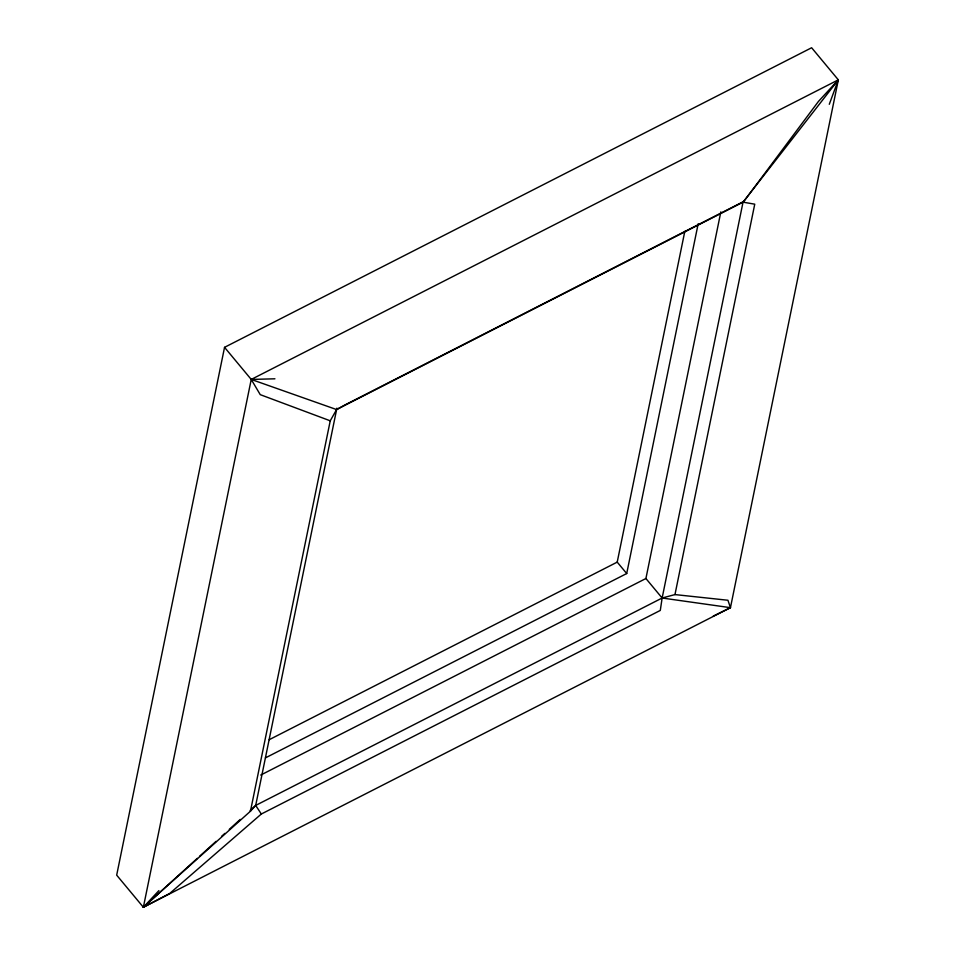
<?xml version="1.0" encoding="UTF-8"?>
<svg xmlns="http://www.w3.org/2000/svg" width="955" height="955" viewBox="0 0 955 955"><rect width="100%" height="100%" fill="white"/><g stroke="black" fill="none" stroke-linecap="round" stroke-linejoin="round"><path stroke-width="1.43" d="M224.544 347.334L116.677 875.15L143.369 907.25L730.456 607.667L838.323 79.85L811.631 47.75L224.544 347.334L251.237 379.433L260.249 394.654L330.239 420.809L336.59 409.564L344.922 404.956L743.885 201.374L818.411 101.481L838.323 79.85L829.286 104.286M743.885 201.374L743.038 202.162L662.137 598.021L660.287 610.436L261.324 814.018L169.763 893.426L143.369 907.25L251.237 379.433L838.323 79.85L743.038 202.162L336.59 409.564L251.237 379.433L274.933 378.801M158.9 890.609L143.369 907.25L250.461 811.201L330.239 420.809M250.461 811.201L255.689 805.423L336.9 408.143M265.418 757.9L626.707 573.537L617.216 562.125L684.819 231.313M626.707 573.537L698.177 223.78M250.174 810.413L255.689 805.423L662.137 598.021L674.97 594.583L727.925 600.253L730.456 607.667L662.137 598.021L645.914 578.515L720.846 211.867M674.97 594.583L754.748 204.179L743.038 202.162M143.369 907.25L197.327 858.33M199.523 856.337L216.045 841.367M221.548 836.377L224.855 833.381M229.26 829.382L240.266 819.402M269.203 739.707L617.216 562.125M260.715 775.066L645.914 578.515M713.242 616.094L730.456 607.667M255.689 805.423L261.324 814.018"/></g></svg>
